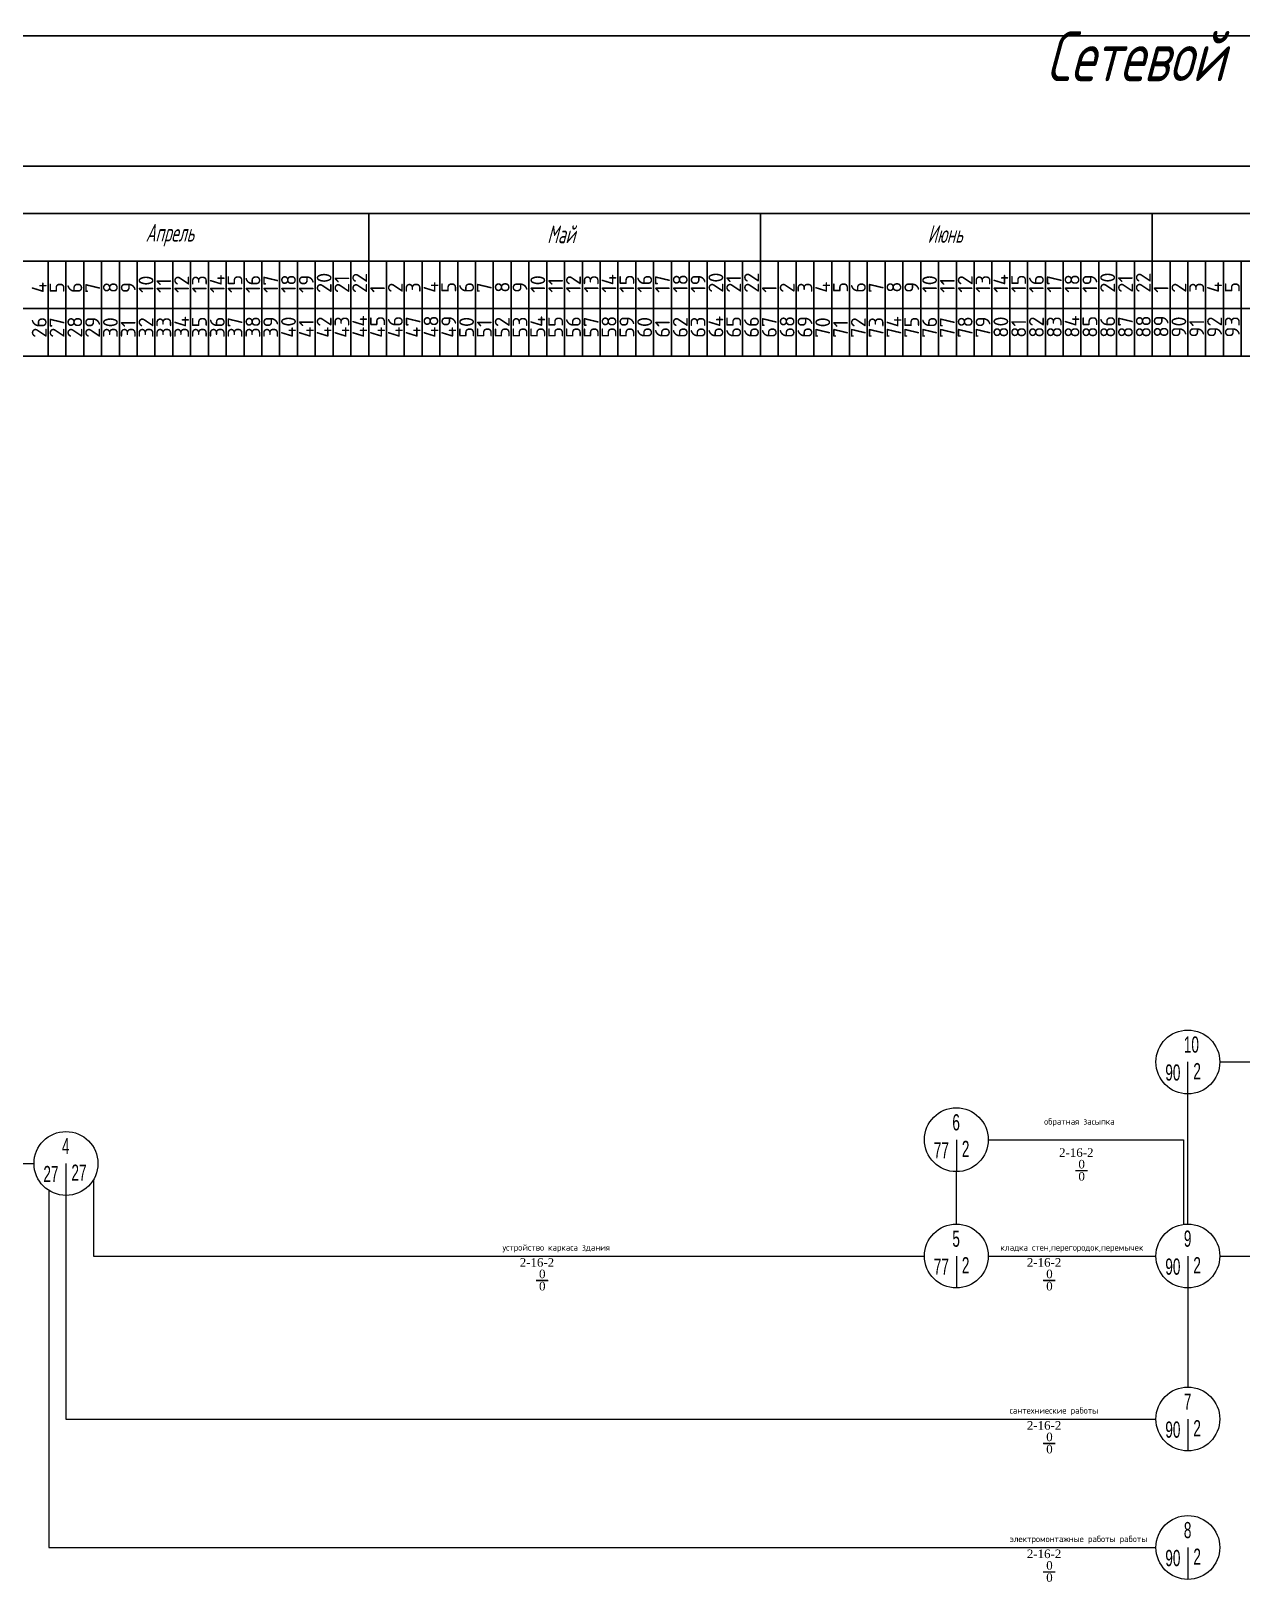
# Model space of a CAD drawing. Header units: millimetres. Extents: x 545956 to 559840, y 1708517 to 1711661.
# Drawn here: x 548183 to 548659, y 1709165 to 1709775 of the extents above; entities that cross this region are included whole.
import ezdxf

# ---------------------------------------------------------------- set-up
doc = ezdxf.new("R2010")
doc.units = ezdxf.units.MM
doc.header["$LTSCALE"] = 5
doc.layers.get('0').update_dxf_attribs({"lineweight": 30})
for name, color, linetype, lineweight in [('02 Тонкая линия', 3, 'Continuous', 25), ('ramochka', 18, 'Continuous', 50), ('text', 161, 'Continuous', 20), ('Тонкая', 250, 'Continuous', 5)]:
    doc.layers.add(name, color=color, linetype=linetype, lineweight=lineweight)
doc.styles.add('5-0.6', font='arial.ttf', dxfattribs={"height": 5})
doc.styles.add('GOST 2.304', font='CS_Gost2304.shx', dxfattribs={"width": 0.75, "oblique": 10})
doc.styles.get("Standard").update_dxf_attribs({"font": 'isocpeur.ttf'})
doc.styles.add('Римский -1.', font='times.ttf')
doc.styles.add('стиль1-3', font='simplex.shx', dxfattribs={"width": 0.7, "oblique": 15, "height": 3})

msp = doc.modelspace()

# ---------------------------------------------------------------- linework, layer by layer
at = {"ltscale": 0.1}
msp.add_line((547919.56, 1709772.91), (549634.88, 1709772.91), dxfattribs=at)
at = {"color": 0, "lineweight": -2}
for centre in [(548637.55, 1709369.5), (548637.55, 1709369.5), (548637.55, 1709369.5), (548546.55, 1709338.92), (548196.55, 1709329.59), (548196.55, 1709329.59), (548196.55, 1709329.59), (548546.55, 1709293.19), (548546.55, 1709293.19), (548546.55, 1709293.19), (548637.55, 1709293.19), (548637.55, 1709293.19), (548637.55, 1709293.19), (548637.55, 1709229.11), (548637.55, 1709229.11), (548637.55, 1709229.11), (548637.55, 1709178.62), (548637.55, 1709178.62), (548637.55, 1709178.62)]:
    msp.add_circle(centre, 12.55, dxfattribs=at)
at = {"layer": 'ramochka', "color": 7, "lineweight": 30}
for p, q in [((547982.26, 1709721.69), (548637.55, 1709721.69)), ((547982.26, 1709721.69), (549498.55, 1709721.69)), ((547982.26, 1709703.03), (548656.18, 1709703.03)), ((547982.26, 1709703.03), (549498.55, 1709703.03)), ((548315.55, 1709647.03), (548315.55, 1709703.03)), ((548315.55, 1709647.03), (548315.55, 1709703.03)), ((548469.55, 1709647.03), (548469.55, 1709703.03)), ((548469.55, 1709647.03), (548469.55, 1709703.03)), ((548623.55, 1709647.03), (548623.55, 1709703.03)), ((548623.55, 1709647.03), (548623.55, 1709703.03)), ((547982.26, 1709684.36), (548637.55, 1709684.36)), ((547982.26, 1709684.36), (549498.55, 1709684.36)), ((548189.55, 1709647.03), (548189.55, 1709684.36)), ((548189.55, 1709647.03), (548189.55, 1709684.36)), ((548196.55, 1709647.03), (548196.55, 1709684.36)), ((548196.55, 1709647.03), (548196.55, 1709684.36)), ((548203.55, 1709647.03), (548203.55, 1709684.36)), ((548203.55, 1709647.03), (548203.55, 1709684.36)), ((548210.55, 1709647.03), (548210.55, 1709684.36)), ((548210.55, 1709647.03), (548210.55, 1709684.36)), ((548217.55, 1709647.03), (548217.55, 1709684.36)), ((548217.55, 1709647.03), (548217.55, 1709684.36)), ((548224.55, 1709647.03), (548224.55, 1709684.36)), ((548224.55, 1709647.03), (548224.55, 1709684.36)), ((548231.55, 1709647.03), (548231.55, 1709684.36)), ((548231.55, 1709647.03), (548231.55, 1709684.36)), ((548238.55, 1709647.03), (548238.55, 1709684.36)), ((548238.55, 1709647.03), (548238.55, 1709684.36)), ((548238.55, 1709647.03), (548238.55, 1709684.36)), ((548238.55, 1709647.03), (548238.55, 1709684.36)), ((548245.55, 1709647.03), (548245.55, 1709684.36)), ((548245.55, 1709647.03), (548245.55, 1709684.36)), ((548252.55, 1709647.03), (548252.55, 1709684.36)), ((548252.55, 1709647.03), (548252.55, 1709684.36)), ((548259.55, 1709647.03), (548259.55, 1709684.36)), ((548259.55, 1709647.03), (548259.55, 1709684.36)), ((548266.55, 1709647.03), (548266.55, 1709684.36)), ((548266.55, 1709647.03), (548266.55, 1709684.36)), ((548273.55, 1709647.03), (548273.55, 1709684.36)), ((548273.55, 1709647.03), (548273.55, 1709684.36)), ((548280.55, 1709647.03), (548280.55, 1709684.36)), ((548280.55, 1709647.03), (548280.55, 1709684.36)), ((548287.55, 1709647.03), (548287.55, 1709684.36)), ((548287.55, 1709647.03), (548287.55, 1709684.36)), ((548294.55, 1709647.03), (548294.55, 1709684.36)), ((548294.55, 1709647.03), (548294.55, 1709684.36)), ((548301.55, 1709647.03), (548301.55, 1709684.36)), ((548301.55, 1709647.03), (548301.55, 1709684.36)), ((548308.55, 1709647.03), (548308.55, 1709684.36)), ((548308.55, 1709647.03), (548308.55, 1709684.36)), ((548315.55, 1709647.03), (548315.55, 1709684.36)), ((548315.55, 1709647.03), (548315.55, 1709684.36)), ((548322.55, 1709647.03), (548322.55, 1709684.36)), ((548322.55, 1709647.03), (548322.55, 1709684.36)), ((548329.55, 1709647.03), (548329.55, 1709684.36)), ((548329.55, 1709647.03), (548329.55, 1709684.36)), ((548336.55, 1709647.03), (548336.55, 1709684.36)), ((548336.55, 1709647.03), (548336.55, 1709684.36)), ((548343.55, 1709647.03), (548343.55, 1709684.36)), ((548343.55, 1709647.03), (548343.55, 1709684.36)), ((548350.55, 1709647.03), (548350.55, 1709684.36)), ((548350.55, 1709647.03), (548350.55, 1709684.36)), ((548357.55, 1709647.03), (548357.55, 1709684.36)), ((548357.55, 1709647.03), (548357.55, 1709684.36)), ((548364.55, 1709647.03), (548364.55, 1709684.36)), ((548364.55, 1709647.03), (548364.55, 1709684.36)), ((548371.55, 1709647.03), (548371.55, 1709684.36)), ((548371.55, 1709647.03), (548371.55, 1709684.36)), ((548378.55, 1709647.03), (548378.55, 1709684.36)), ((548378.55, 1709647.03), (548378.55, 1709684.36)), ((548385.55, 1709647.03), (548385.55, 1709684.36)), ((548385.55, 1709647.03), (548385.55, 1709684.36)), ((548392.55, 1709647.03), (548392.55, 1709684.36)), ((548392.55, 1709647.03), (548392.55, 1709684.36)), ((548392.55, 1709647.03), (548392.55, 1709684.36)), ((548392.55, 1709647.03), (548392.55, 1709684.36)), ((548399.55, 1709647.03), (548399.55, 1709684.36)), ((548399.55, 1709647.03), (548399.55, 1709684.36)), ((548406.55, 1709647.03), (548406.55, 1709684.36)), ((548406.55, 1709647.03), (548406.55, 1709684.36)), ((548413.55, 1709647.03), (548413.55, 1709684.36)), ((548413.55, 1709647.03), (548413.55, 1709684.36)), ((548420.55, 1709647.03), (548420.55, 1709684.36)), ((548420.55, 1709647.03), (548420.55, 1709684.36)), ((548427.55, 1709647.03), (548427.55, 1709684.36)), ((548427.55, 1709647.03), (548427.55, 1709684.36)), ((548434.55, 1709647.03), (548434.55, 1709684.36)), ((548434.55, 1709647.03), (548434.55, 1709684.36)), ((548441.55, 1709647.03), (548441.55, 1709684.36)), ((548441.55, 1709647.03), (548441.55, 1709684.36)), ((548448.55, 1709647.03), (548448.55, 1709684.36)), ((548448.55, 1709647.03), (548448.55, 1709684.36)), ((548455.55, 1709647.03), (548455.55, 1709684.36)), ((548455.55, 1709647.03), (548455.55, 1709684.36)), ((548462.55, 1709647.03), (548462.55, 1709684.36)), ((548462.55, 1709647.03), (548462.55, 1709684.36)), ((548469.55, 1709647.03), (548469.55, 1709684.36)), ((548469.55, 1709647.03), (548469.55, 1709684.36)), ((548476.55, 1709647.03), (548476.55, 1709684.36)), ((548476.55, 1709647.03), (548476.55, 1709684.36)), ((548483.55, 1709647.03), (548483.55, 1709684.36)), ((548483.55, 1709647.03), (548483.55, 1709684.36)), ((548490.55, 1709647.03), (548490.55, 1709684.36)), ((548490.55, 1709647.03), (548490.55, 1709684.36)), ((548497.55, 1709647.03), (548497.55, 1709684.36)), ((548497.55, 1709647.03), (548497.55, 1709684.36)), ((548504.55, 1709647.03), (548504.55, 1709684.36)), ((548504.55, 1709647.03), (548504.55, 1709684.36)), ((548511.55, 1709647.03), (548511.55, 1709684.36)), ((548511.55, 1709647.03), (548511.55, 1709684.36)), ((548518.55, 1709647.03), (548518.55, 1709684.36)), ((548518.55, 1709647.03), (548518.55, 1709684.36)), ((548525.55, 1709647.03), (548525.55, 1709684.36)), ((548525.55, 1709647.03), (548525.55, 1709684.36)), ((548532.55, 1709647.03), (548532.55, 1709684.36)), ((548532.55, 1709647.03), (548532.55, 1709684.36)), ((548539.55, 1709647.03), (548539.55, 1709684.36)), ((548539.55, 1709647.03), (548539.55, 1709684.36)), ((548546.55, 1709647.03), (548546.55, 1709684.36)), ((548546.55, 1709647.03), (548546.55, 1709684.36)), ((548546.55, 1709647.03), (548546.55, 1709684.36)), ((548546.55, 1709647.03), (548546.55, 1709684.36)), ((548553.55, 1709647.03), (548553.55, 1709684.36)), ((548553.55, 1709647.03), (548553.55, 1709684.36)), ((548560.55, 1709647.03), (548560.55, 1709684.36)), ((548560.55, 1709647.03), (548560.55, 1709684.36)), ((548567.55, 1709647.03), (548567.55, 1709684.36)), ((548567.55, 1709647.03), (548567.55, 1709684.36)), ((548574.55, 1709647.03), (548574.55, 1709684.36)), ((548574.55, 1709647.03), (548574.55, 1709684.36)), ((548581.55, 1709647.03), (548581.55, 1709684.36)), ((548581.55, 1709647.03), (548581.55, 1709684.36)), ((548588.55, 1709647.03), (548588.55, 1709684.36)), ((548588.55, 1709647.03), (548588.55, 1709684.36)), ((548595.55, 1709647.03), (548595.55, 1709684.36)), ((548595.55, 1709647.03), (548595.55, 1709684.36)), ((548602.55, 1709647.03), (548602.55, 1709684.36)), ((548602.55, 1709647.03), (548602.55, 1709684.36)), ((548609.55, 1709647.03), (548609.55, 1709684.36)), ((548609.55, 1709647.03), (548609.55, 1709684.36)), ((548616.55, 1709647.03), (548616.55, 1709684.36)), ((548616.55, 1709647.03), (548616.55, 1709684.36)), ((548623.55, 1709647.03), (548623.55, 1709684.36)), ((548623.55, 1709647.03), (548623.55, 1709684.36)), ((548630.55, 1709647.03), (548630.55, 1709684.36)), ((548630.55, 1709647.03), (548630.55, 1709684.36)), ((548637.55, 1709647.03), (548637.55, 1709684.36)), ((548637.55, 1709647.03), (548637.55, 1709684.36)), ((548644.55, 1709647.03), (548644.55, 1709684.36)), ((548651.55, 1709647.03), (548651.55, 1709684.36)), ((548658.55, 1709647.03), (548658.55, 1709684.36)), ((547982.26, 1709665.69), (548637.55, 1709665.69)), ((547982.26, 1709665.69), (549498.55, 1709665.69)), ((548018.41, 1709665.69), (548637.55, 1709665.69)), ((548018.41, 1709665.69), (549498.55, 1709665.69)), ((547982.26, 1709647.03), (548637.55, 1709647.03)), ((547982.26, 1709647.03), (549498.55, 1709647.03))]:
    msp.add_line(p, q, dxfattribs=at)
at = {"layer": 'Тонкая', "linetype": 'ByBlock', "ltscale": 0.2}
for p, q in [((548637.55, 1709305.74), (548637.55, 1709369.5)), ((548637.55, 1709305.74), (548637.55, 1709369.5)), ((548650.1, 1709369.5), (548742.55, 1709369.5)), ((548546.55, 1709338.92), (548546.55, 1709326.37)), ((548559.1, 1709338.92), (548635.87, 1709338.92)), ((548635.87, 1709338.92), (548635.87, 1709305.63)), ((548111.1, 1709329.59), (548184, 1709329.59)), ((548196.55, 1709329.59), (548196.55, 1709317.04)), ((548546.55, 1709305.74), (548546.55, 1709326.37)), ((548189.77, 1709319.03), (548189.77, 1709178.62)), ((548207.34, 1709323.17), (548207.34, 1709293.19)), ((548196.55, 1709317.04), (548196.55, 1709229.11)), ((548207.34, 1709293.19), (548534, 1709293.19)), ((548546.55, 1709293.19), (548546.55, 1709280.64)), ((548559.1, 1709293.19), (548625, 1709293.19)), ((548637.55, 1709293.19), (548637.55, 1709280.64)), ((548650.1, 1709293.19), (548730, 1709293.19)), ((548637.55, 1709280.64), (548637.55, 1709241.66)), ((548196.55, 1709229.11), (548625, 1709229.11)), ((548637.55, 1709229.11), (548637.55, 1709216.56)), ((548189.77, 1709178.62), (548625, 1709178.62)), ((548637.55, 1709178.62), (548637.55, 1709166.06))]:
    msp.add_line(p, q, dxfattribs=at)
at = {"layer": 'Тонкая', "ltscale": 0.2}
for p, q in [((548593.34, 1709326.84), (548598, 1709326.84)), ((548593.41, 1709326.78), (548598.07, 1709326.78)), ((548381.33, 1709283.67), (548385.99, 1709283.67)), ((548381.33, 1709283.67), (548385.99, 1709283.67)), ((548381.4, 1709283.62), (548386.06, 1709283.62)), ((548381.4, 1709283.62), (548386.06, 1709283.62)), ((548580.68, 1709283.67), (548585.34, 1709283.67)), ((548580.68, 1709283.67), (548585.34, 1709283.67)), ((548580.75, 1709283.62), (548585.41, 1709283.62)), ((548580.75, 1709283.62), (548585.41, 1709283.62)), ((548580.68, 1709219.6), (548585.34, 1709219.6)), ((548580.68, 1709219.6), (548585.34, 1709219.6)), ((548580.75, 1709219.55), (548585.41, 1709219.55)), ((548580.75, 1709219.55), (548585.41, 1709219.55)), ((548580.68, 1709169.1), (548585.34, 1709169.1)), ((548580.68, 1709169.1), (548585.34, 1709169.1)), ((548580.75, 1709169.05), (548585.41, 1709169.05)), ((548580.75, 1709169.05), (548585.41, 1709169.05))]:
    msp.add_line(p, q, dxfattribs=at)

# ---------------------------------------------------------------- texts
at = {"color": 0, "lineweight": -2, "style": '5-0.6', "width": 0.6}
for s, height, p in [('10', 6.366, (548635.98, 1709373.16)), ('90', 6.366, (548628.69, 1709362.17)), ('2', 6.37, (548639.71, 1709362.69)), ('6', 6.37, (548544.98, 1709342.58)), ('4', 6.37, (548194.98, 1709333.25)), ('77', 6.366, (548537.69, 1709331.59)), ('2', 6.37, (548548.71, 1709332.12)), ('27', 6.366, (548187.69, 1709322.26)), ('27', 6.366, (548198.71, 1709322.79)), ('5', 6.37, (548544.98, 1709296.85)), ('9', 6.37, (548635.98, 1709296.85)), ('77', 6.366, (548537.69, 1709285.86)), ('2', 6.37, (548548.71, 1709286.39)), ('90', 6.366, (548628.69, 1709285.86)), ('2', 6.37, (548639.71, 1709286.39)), ('7', 6.37, (548635.98, 1709232.78)), ('90', 6.366, (548628.69, 1709221.78)), ('2', 6.37, (548639.71, 1709222.31)), ('8', 6.37, (548635.98, 1709182.28)), ('90', 6.366, (548628.69, 1709171.29)), ('2', 6.37, (548639.71, 1709171.81))]:
    msp.add_text(s, height=height, dxfattribs=at).set_placement(p)
at = {"ltscale": 0.5, "insert": (548581.8, 1709774.66), "char_height": 19.6, "width": 498.0189, "attachment_point": 1, "style": 'стиль1-3'}
msp.add_mtext('Сетевой график строительства здания', dxfattribs=at)
at = {"layer": '02 Тонкая линия', "color": 7, "char_height": 5.8333, "width": 0.0841, "attachment_point": 1, "rotation": 90}
for s, insert in [('{\\fISOCPEUR|b0|i0|c204|p34;10}', (548225.12, 1709671.78)), ('{\\fISOCPEUR|b0|i0|c204|p34;10}', (548225.12, 1709671.78)), ('{\\fISOCPEUR|b0|i0|c204|p34;12}', (548239.12, 1709671.78)), ('{\\fISOCPEUR|b0|i0|c204|p34;12}', (548239.12, 1709671.78)), ('{\\fISOCPEUR|b0|i0|c204|p34;13}', (548246.12, 1709671.78)), ('{\\fISOCPEUR|b0|i0|c204|p34;13}', (548246.12, 1709671.78)), ('{\\fISOCPEUR|b0|i0|c204|p34;14}', (548253.12, 1709671.78)), ('{\\fISOCPEUR|b0|i0|c204|p34;14}', (548253.12, 1709671.78)), ('{\\fISOCPEUR|b0|i0|c204|p34;15}', (548260.12, 1709671.78)), ('{\\fISOCPEUR|b0|i0|c204|p34;15}', (548260.12, 1709671.78)), ('{\\fISOCPEUR|b0|i0|c204|p34;16}', (548267.12, 1709671.78)), ('{\\fISOCPEUR|b0|i0|c204|p34;16}', (548267.12, 1709671.78)), ('{\\fISOCPEUR|b0|i0|c204|p34;17}', (548274.12, 1709671.78)), ('{\\fISOCPEUR|b0|i0|c204|p34;17}', (548274.12, 1709671.78)), ('{\\fISOCPEUR|b0|i0|c204|p34;18}', (548281.12, 1709671.78)), ('{\\fISOCPEUR|b0|i0|c204|p34;18}', (548281.12, 1709671.78)), ('{\\fISOCPEUR|b0|i0|c204|p34;19}', (548288.12, 1709671.78)), ('{\\fISOCPEUR|b0|i0|c204|p34;19}', (548288.12, 1709671.78)), ('{\\fISOCPEUR|b0|i0|c204|p34;20}', (548295.12, 1709671.78)), ('{\\fISOCPEUR|b0|i0|c204|p34;20}', (548295.12, 1709671.78)), ('{\\fISOCPEUR|b0|i0|c204|p34;21}', (548302.12, 1709671.78)), ('{\\fISOCPEUR|b0|i0|c204|p34;21}', (548302.12, 1709671.78)), ('{\\fISOCPEUR|b0|i0|c204|p34;22}', (548309.12, 1709671.78)), ('{\\fISOCPEUR|b0|i0|c204|p34;22}', (548309.12, 1709671.78)), ('{\\fISOCPEUR|b0|i0|c204|p34;10}', (548379.12, 1709671.89)), ('{\\fISOCPEUR|b0|i0|c204|p34;10}', (548379.12, 1709671.89)), ('{\\fISOCPEUR|b0|i0|c204|p34;12}', (548393.12, 1709671.89)), ('{\\fISOCPEUR|b0|i0|c204|p34;12}', (548393.12, 1709671.89)), ('{\\fISOCPEUR|b0|i0|c204|p34;13}', (548400.12, 1709671.89)), ('{\\fISOCPEUR|b0|i0|c204|p34;13}', (548400.12, 1709671.89)), ('{\\fISOCPEUR|b0|i0|c204|p34;14}', (548407.12, 1709671.89)), ('{\\fISOCPEUR|b0|i0|c204|p34;14}', (548407.12, 1709671.89)), ('{\\fISOCPEUR|b0|i0|c204|p34;15}', (548414.12, 1709671.89)), ('{\\fISOCPEUR|b0|i0|c204|p34;15}', (548414.12, 1709671.89)), ('{\\fISOCPEUR|b0|i0|c204|p34;16}', (548421.12, 1709671.89)), ('{\\fISOCPEUR|b0|i0|c204|p34;16}', (548421.12, 1709671.89)), ('{\\fISOCPEUR|b0|i0|c204|p34;17}', (548428.12, 1709671.89)), ('{\\fISOCPEUR|b0|i0|c204|p34;17}', (548428.12, 1709671.89)), ('{\\fISOCPEUR|b0|i0|c204|p34;18}', (548435.12, 1709671.89)), ('{\\fISOCPEUR|b0|i0|c204|p34;18}', (548435.12, 1709671.89)), ('{\\fISOCPEUR|b0|i0|c204|p34;19}', (548442.12, 1709671.89)), ('{\\fISOCPEUR|b0|i0|c204|p34;19}', (548442.12, 1709671.89)), ('{\\fISOCPEUR|b0|i0|c204|p34;20}', (548449.12, 1709671.89)), ('{\\fISOCPEUR|b0|i0|c204|p34;20}', (548449.12, 1709671.89)), ('{\\fISOCPEUR|b0|i0|c204|p34;21}', (548456.12, 1709671.89)), ('{\\fISOCPEUR|b0|i0|c204|p34;21}', (548456.12, 1709671.89)), ('{\\fISOCPEUR|b0|i0|c204|p34;22}', (548463.12, 1709671.89)), ('{\\fISOCPEUR|b0|i0|c204|p34;22}', (548463.12, 1709671.89)), ('{\\fISOCPEUR|b0|i0|c204|p34;10}', (548533.12, 1709671.89)), ('{\\fISOCPEUR|b0|i0|c204|p34;10}', (548533.12, 1709671.89)), ('{\\fISOCPEUR|b0|i0|c204|p34;12}', (548547.12, 1709671.89)), ('{\\fISOCPEUR|b0|i0|c204|p34;12}', (548547.12, 1709671.89)), ('{\\fISOCPEUR|b0|i0|c204|p34;13}', (548554.12, 1709671.89)), ('{\\fISOCPEUR|b0|i0|c204|p34;13}', (548554.12, 1709671.89)), ('{\\fISOCPEUR|b0|i0|c204|p34;14}', (548561.12, 1709671.89)), ('{\\fISOCPEUR|b0|i0|c204|p34;14}', (548561.12, 1709671.89)), ('{\\fISOCPEUR|b0|i0|c204|p34;15}', (548568.12, 1709671.89)), ('{\\fISOCPEUR|b0|i0|c204|p34;15}', (548568.12, 1709671.89)), ('{\\fISOCPEUR|b0|i0|c204|p34;16}', (548575.12, 1709671.89)), ('{\\fISOCPEUR|b0|i0|c204|p34;16}', (548575.12, 1709671.89)), ('{\\fISOCPEUR|b0|i0|c204|p34;17}', (548582.12, 1709671.89)), ('{\\fISOCPEUR|b0|i0|c204|p34;17}', (548582.12, 1709671.89)), ('{\\fISOCPEUR|b0|i0|c204|p34;18}', (548589.12, 1709671.89)), ('{\\fISOCPEUR|b0|i0|c204|p34;18}', (548589.12, 1709671.89)), ('{\\fISOCPEUR|b0|i0|c204|p34;19}', (548596.12, 1709671.89)), ('{\\fISOCPEUR|b0|i0|c204|p34;19}', (548596.12, 1709671.89)), ('{\\fISOCPEUR|b0|i0|c204|p34;20}', (548603.12, 1709671.89)), ('{\\fISOCPEUR|b0|i0|c204|p34;20}', (548603.12, 1709671.89)), ('{\\fISOCPEUR|b0|i0|c204|p34;21}', (548610.12, 1709671.89)), ('{\\fISOCPEUR|b0|i0|c204|p34;21}', (548610.12, 1709671.89)), ('{\\fISOCPEUR|b0|i0|c204|p34;22}', (548617.12, 1709671.89)), ('{\\fISOCPEUR|b0|i0|c204|p34;22}', (548617.12, 1709671.89)), ('{\\fISOCPEUR|b0|i0|c204|p34;4}', (548183.12, 1709671.78)), ('{\\fISOCPEUR|b0|i0|c204|p34;4}', (548183.12, 1709671.78)), ('{\\fISOCPEUR|b0|i0|c204|p34;5}', (548190.12, 1709671.78)), ('{\\fISOCPEUR|b0|i0|c204|p34;5}', (548190.12, 1709671.78)), ('{\\fISOCPEUR|b0|i0|c204|p34;6}', (548197.12, 1709671.78)), ('{\\fISOCPEUR|b0|i0|c204|p34;6}', (548197.12, 1709671.78)), ('{\\fISOCPEUR|b0|i0|c204|p34;7}', (548204.12, 1709671.78)), ('{\\fISOCPEUR|b0|i0|c204|p34;7}', (548204.12, 1709671.78)), ('{\\fISOCPEUR|b0|i0|c204|p34;8}', (548211.12, 1709671.78)), ('{\\fISOCPEUR|b0|i0|c204|p34;8}', (548211.12, 1709671.78)), ('{\\fISOCPEUR|b0|i0|c204|p34;9}', (548218.12, 1709671.78)), ('{\\fISOCPEUR|b0|i0|c204|p34;9}', (548218.12, 1709671.78)), ('{\\fISOCPEUR|b0|i0|c204|p34;11}', (548232.12, 1709671.78)), ('{\\fISOCPEUR|b0|i0|c204|p34;11}', (548232.12, 1709671.78)), ('{\\fISOCPEUR|b0|i0|c204|p34;1}', (548316.12, 1709671.89)), ('{\\fISOCPEUR|b0|i0|c204|p34;1}', (548316.12, 1709671.89)), ('{\\fISOCPEUR|b0|i0|c204|p34;2}', (548323.12, 1709671.89)), ('{\\fISOCPEUR|b0|i0|c204|p34;2}', (548323.12, 1709671.89)), ('{\\fISOCPEUR|b0|i0|c204|p34;3}', (548330.12, 1709671.89)), ('{\\fISOCPEUR|b0|i0|c204|p34;3}', (548330.12, 1709671.89)), ('{\\fISOCPEUR|b0|i0|c204|p34;4}', (548337.12, 1709671.89)), ('{\\fISOCPEUR|b0|i0|c204|p34;4}', (548337.12, 1709671.89)), ('{\\fISOCPEUR|b0|i0|c204|p34;5}', (548344.12, 1709671.89)), ('{\\fISOCPEUR|b0|i0|c204|p34;5}', (548344.12, 1709671.89)), ('{\\fISOCPEUR|b0|i0|c204|p34;6}', (548351.12, 1709671.89)), ('{\\fISOCPEUR|b0|i0|c204|p34;6}', (548351.12, 1709671.89)), ('{\\fISOCPEUR|b0|i0|c204|p34;7}', (548358.12, 1709671.89)), ('{\\fISOCPEUR|b0|i0|c204|p34;7}', (548358.12, 1709671.89)), ('{\\fISOCPEUR|b0|i0|c204|p34;8}', (548365.12, 1709671.89)), ('{\\fISOCPEUR|b0|i0|c204|p34;8}', (548365.12, 1709671.89)), ('{\\fISOCPEUR|b0|i0|c204|p34;9}', (548372.12, 1709671.89)), ('{\\fISOCPEUR|b0|i0|c204|p34;9}', (548372.12, 1709671.89)), ('{\\fISOCPEUR|b0|i0|c204|p34;11}', (548386.12, 1709671.89)), ('{\\fISOCPEUR|b0|i0|c204|p34;11}', (548386.12, 1709671.89)), ('{\\fISOCPEUR|b0|i0|c204|p34;1}', (548470.12, 1709671.89)), ('{\\fISOCPEUR|b0|i0|c204|p34;1}', (548470.12, 1709671.89)), ('{\\fISOCPEUR|b0|i0|c204|p34;2}', (548477.12, 1709671.89)), ('{\\fISOCPEUR|b0|i0|c204|p34;2}', (548477.12, 1709671.89)), ('{\\fISOCPEUR|b0|i0|c204|p34;3}', (548484.12, 1709671.89)), ('{\\fISOCPEUR|b0|i0|c204|p34;3}', (548484.12, 1709671.89)), ('{\\fISOCPEUR|b0|i0|c204|p34;4}', (548491.12, 1709671.89)), ('{\\fISOCPEUR|b0|i0|c204|p34;4}', (548491.12, 1709671.89)), ('{\\fISOCPEUR|b0|i0|c204|p34;5}', (548498.12, 1709671.89)), ('{\\fISOCPEUR|b0|i0|c204|p34;5}', (548498.12, 1709671.89)), ('{\\fISOCPEUR|b0|i0|c204|p34;6}', (548505.12, 1709671.89)), ('{\\fISOCPEUR|b0|i0|c204|p34;6}', (548505.12, 1709671.89)), ('{\\fISOCPEUR|b0|i0|c204|p34;7}', (548512.12, 1709671.89)), ('{\\fISOCPEUR|b0|i0|c204|p34;7}', (548512.12, 1709671.89)), ('{\\fISOCPEUR|b0|i0|c204|p34;8}', (548519.12, 1709671.89)), ('{\\fISOCPEUR|b0|i0|c204|p34;8}', (548519.12, 1709671.89)), ('{\\fISOCPEUR|b0|i0|c204|p34;9}', (548526.12, 1709671.89)), ('{\\fISOCPEUR|b0|i0|c204|p34;9}', (548526.12, 1709671.89)), ('{\\fISOCPEUR|b0|i0|c204|p34;11}', (548540.12, 1709671.89)), ('{\\fISOCPEUR|b0|i0|c204|p34;11}', (548540.12, 1709671.89)), ('{\\fISOCPEUR|b0|i0|c204|p34;1}', (548624.12, 1709671.89)), ('{\\fISOCPEUR|b0|i0|c204|p34;1}', (548624.12, 1709671.89)), ('{\\fISOCPEUR|b0|i0|c204|p34;2}', (548631.12, 1709671.89)), ('{\\fISOCPEUR|b0|i0|c204|p34;2}', (548631.12, 1709671.89)), ('{\\fISOCPEUR|b0|i0|c204|p34;3}', (548638.12, 1709671.89)), ('{\\fISOCPEUR|b0|i0|c204|p34;4}', (548645.12, 1709671.89)), ('{\\fISOCPEUR|b0|i0|c204|p34;5}', (548652.12, 1709671.89)), ('{\\fISOCPEUR|b0|i0|c204|p34;26}', (548183.12, 1709654.19)), ('{\\fISOCPEUR|b0|i0|c204|p34;26}', (548183.12, 1709654.19)), ('{\\fISOCPEUR|b0|i0|c204|p34;27}', (548190.12, 1709654.19)), ('{\\fISOCPEUR|b0|i0|c204|p34;27}', (548190.12, 1709654.19)), ('{\\fISOCPEUR|b0|i0|c204|p34;28}', (548197.12, 1709654.19)), ('{\\fISOCPEUR|b0|i0|c204|p34;28}', (548197.12, 1709654.19)), ('{\\fISOCPEUR|b0|i0|c204|p34;29}', (548204.12, 1709654.19)), ('{\\fISOCPEUR|b0|i0|c204|p34;29}', (548204.12, 1709654.19)), ('{\\fISOCPEUR|b0|i0|c204|p34;30}', (548211.12, 1709654.19)), ('{\\fISOCPEUR|b0|i0|c204|p34;30}', (548211.12, 1709654.19)), ('{\\fISOCPEUR|b0|i0|c204|p34;31}', (548218.12, 1709654.19)), ('{\\fISOCPEUR|b0|i0|c204|p34;31}', (548218.12, 1709654.19)), ('{\\fISOCPEUR|b0|i0|c204|p34;32}', (548225.12, 1709654.19)), ('{\\fISOCPEUR|b0|i0|c204|p34;32}', (548225.12, 1709654.19)), ('{\\fISOCPEUR|b0|i0|c204|p34;33}', (548232.12, 1709654.19)), ('{\\fISOCPEUR|b0|i0|c204|p34;33}', (548232.12, 1709654.19)), ('{\\fISOCPEUR|b0|i0|c204|p34;34}', (548239.12, 1709654.19)), ('{\\fISOCPEUR|b0|i0|c204|p34;34}', (548239.12, 1709654.19)), ('{\\fISOCPEUR|b0|i0|c204|p34;35}', (548246.12, 1709654.19)), ('{\\fISOCPEUR|b0|i0|c204|p34;35}', (548246.12, 1709654.19)), ('{\\fISOCPEUR|b0|i0|c204|p34;36}', (548253.12, 1709654.19)), ('{\\fISOCPEUR|b0|i0|c204|p34;36}', (548253.12, 1709654.19)), ('{\\fISOCPEUR|b0|i0|c204|p34;37}', (548260.12, 1709654.19)), ('{\\fISOCPEUR|b0|i0|c204|p34;37}', (548260.12, 1709654.19)), ('{\\fISOCPEUR|b0|i0|c204|p34;38}', (548267.12, 1709654.19)), ('{\\fISOCPEUR|b0|i0|c204|p34;38}', (548267.12, 1709654.19)), ('{\\fISOCPEUR|b0|i0|c204|p34;39}', (548274.12, 1709654.19)), ('{\\fISOCPEUR|b0|i0|c204|p34;39}', (548274.12, 1709654.19)), ('{\\fISOCPEUR|b0|i0|c204|p34;40}', (548281.12, 1709654.19)), ('{\\fISOCPEUR|b0|i0|c204|p34;40}', (548281.12, 1709654.19)), ('{\\fISOCPEUR|b0|i0|c204|p34;41}', (548288.12, 1709654.19)), ('{\\fISOCPEUR|b0|i0|c204|p34;41}', (548288.12, 1709654.19)), ('{\\fISOCPEUR|b0|i0|c204|p34;42}', (548295.12, 1709654.19)), ('{\\fISOCPEUR|b0|i0|c204|p34;42}', (548295.12, 1709654.19)), ('{\\fISOCPEUR|b0|i0|c204|p34;43}', (548302.12, 1709654.19)), ('{\\fISOCPEUR|b0|i0|c204|p34;43}', (548302.12, 1709654.19)), ('{\\fISOCPEUR|b0|i0|c204|p34;44}', (548309.12, 1709654.19)), ('{\\fISOCPEUR|b0|i0|c204|p34;44}', (548309.12, 1709654.19)), ('{\\fISOCPEUR|b0|i0|c204|p34;45}', (548316.12, 1709654.19)), ('{\\fISOCPEUR|b0|i0|c204|p34;45}', (548316.12, 1709654.19)), ('{\\fISOCPEUR|b0|i0|c204|p34;46}', (548323.12, 1709654.19)), ('{\\fISOCPEUR|b0|i0|c204|p34;46}', (548323.12, 1709654.19)), ('{\\fISOCPEUR|b0|i0|c204|p34;47}', (548330.12, 1709654.19)), ('{\\fISOCPEUR|b0|i0|c204|p34;47}', (548330.12, 1709654.19)), ('{\\fISOCPEUR|b0|i0|c204|p34;48}', (548337.12, 1709654.19)), ('{\\fISOCPEUR|b0|i0|c204|p34;48}', (548337.12, 1709654.19)), ('{\\fISOCPEUR|b0|i0|c204|p34;49}', (548344.12, 1709654.19)), ('{\\fISOCPEUR|b0|i0|c204|p34;49}', (548344.12, 1709654.19)), ('{\\fISOCPEUR|b0|i0|c204|p34;50}', (548351.12, 1709654.19)), ('{\\fISOCPEUR|b0|i0|c204|p34;50}', (548351.12, 1709654.19)), ('{\\fISOCPEUR|b0|i0|c204|p34;51}', (548358.12, 1709654.19)), ('{\\fISOCPEUR|b0|i0|c204|p34;51}', (548358.12, 1709654.19)), ('{\\fISOCPEUR|b0|i0|c204|p34;52}', (548365.12, 1709654.19)), ('{\\fISOCPEUR|b0|i0|c204|p34;52}', (548365.12, 1709654.19)), ('{\\fISOCPEUR|b0|i0|c204|p34;53}', (548372.12, 1709654.19)), ('{\\fISOCPEUR|b0|i0|c204|p34;53}', (548372.12, 1709654.19)), ('{\\fISOCPEUR|b0|i0|c204|p34;54}', (548379.12, 1709654.19)), ('{\\fISOCPEUR|b0|i0|c204|p34;54}', (548379.12, 1709654.19)), ('{\\fISOCPEUR|b0|i0|c204|p34;55}', (548386.12, 1709654.19)), ('{\\fISOCPEUR|b0|i0|c204|p34;55}', (548386.12, 1709654.19)), ('{\\fISOCPEUR|b0|i0|c204|p34;56}', (548393.12, 1709654.19)), ('{\\fISOCPEUR|b0|i0|c204|p34;56}', (548393.12, 1709654.19)), ('{\\fISOCPEUR|b0|i0|c204|p34;57}', (548400.12, 1709654.19)), ('{\\fISOCPEUR|b0|i0|c204|p34;57}', (548400.12, 1709654.19)), ('{\\fISOCPEUR|b0|i0|c204|p34;58}', (548407.12, 1709654.19)), ('{\\fISOCPEUR|b0|i0|c204|p34;58}', (548407.12, 1709654.19)), ('{\\fISOCPEUR|b0|i0|c204|p34;59}', (548414.12, 1709654.19)), ('{\\fISOCPEUR|b0|i0|c204|p34;59}', (548414.12, 1709654.19)), ('{\\fISOCPEUR|b0|i0|c204|p34;60}', (548421.12, 1709654.19)), ('{\\fISOCPEUR|b0|i0|c204|p34;60}', (548421.12, 1709654.19)), ('{\\fISOCPEUR|b0|i0|c204|p34;61}', (548428.12, 1709654.19)), ('{\\fISOCPEUR|b0|i0|c204|p34;61}', (548428.12, 1709654.19)), ('{\\fISOCPEUR|b0|i0|c204|p34;62}', (548435.12, 1709654.19)), ('{\\fISOCPEUR|b0|i0|c204|p34;62}', (548435.12, 1709654.19)), ('{\\fISOCPEUR|b0|i0|c204|p34;63}', (548442.12, 1709654.19)), ('{\\fISOCPEUR|b0|i0|c204|p34;63}', (548442.12, 1709654.19)), ('{\\fISOCPEUR|b0|i0|c204|p34;64}', (548449.12, 1709654.19)), ('{\\fISOCPEUR|b0|i0|c204|p34;64}', (548449.12, 1709654.19)), ('{\\fISOCPEUR|b0|i0|c204|p34;65}', (548456.12, 1709654.19)), ('{\\fISOCPEUR|b0|i0|c204|p34;65}', (548456.12, 1709654.19)), ('{\\fISOCPEUR|b0|i0|c204|p34;66}', (548463.12, 1709654.19)), ('{\\fISOCPEUR|b0|i0|c204|p34;66}', (548463.12, 1709654.19)), ('{\\fISOCPEUR|b0|i0|c204|p34;67}', (548470.12, 1709654.19)), ('{\\fISOCPEUR|b0|i0|c204|p34;67}', (548470.12, 1709654.19)), ('{\\fISOCPEUR|b0|i0|c204|p34;68}', (548477.12, 1709654.19)), ('{\\fISOCPEUR|b0|i0|c204|p34;68}', (548477.12, 1709654.19)), ('{\\fISOCPEUR|b0|i0|c204|p34;69}', (548484.12, 1709654.19)), ('{\\fISOCPEUR|b0|i0|c204|p34;69}', (548484.12, 1709654.19)), ('{\\fISOCPEUR|b0|i0|c204|p34;70}', (548491.12, 1709654.19)), ('{\\fISOCPEUR|b0|i0|c204|p34;70}', (548491.12, 1709654.19)), ('{\\fISOCPEUR|b0|i0|c204|p34;71}', (548498.12, 1709654.19)), ('{\\fISOCPEUR|b0|i0|c204|p34;71}', (548498.12, 1709654.19)), ('{\\fISOCPEUR|b0|i0|c204|p34;72}', (548505.12, 1709654.19)), ('{\\fISOCPEUR|b0|i0|c204|p34;72}', (548505.12, 1709654.19)), ('{\\fISOCPEUR|b0|i0|c204|p34;73}', (548512.12, 1709654.19)), ('{\\fISOCPEUR|b0|i0|c204|p34;73}', (548512.12, 1709654.19)), ('{\\fISOCPEUR|b0|i0|c204|p34;74}', (548519.12, 1709654.19)), ('{\\fISOCPEUR|b0|i0|c204|p34;74}', (548519.12, 1709654.19)), ('{\\fISOCPEUR|b0|i0|c204|p34;75}', (548526.12, 1709654.19)), ('{\\fISOCPEUR|b0|i0|c204|p34;75}', (548526.12, 1709654.19)), ('{\\fISOCPEUR|b0|i0|c204|p34;76}', (548533.12, 1709654.19)), ('{\\fISOCPEUR|b0|i0|c204|p34;76}', (548533.12, 1709654.19)), ('{\\fISOCPEUR|b0|i0|c204|p34;77}', (548540.12, 1709654.19)), ('{\\fISOCPEUR|b0|i0|c204|p34;77}', (548540.12, 1709654.19)), ('{\\fISOCPEUR|b0|i0|c204|p34;78}', (548547.12, 1709654.19)), ('{\\fISOCPEUR|b0|i0|c204|p34;78}', (548547.12, 1709654.19)), ('{\\fISOCPEUR|b0|i0|c204|p34;79}', (548554.12, 1709654.19)), ('{\\fISOCPEUR|b0|i0|c204|p34;79}', (548554.12, 1709654.19)), ('{\\fISOCPEUR|b0|i0|c204|p34;80}', (548561.12, 1709654.19)), ('{\\fISOCPEUR|b0|i0|c204|p34;80}', (548561.12, 1709654.19)), ('{\\fISOCPEUR|b0|i0|c204|p34;81}', (548568.12, 1709654.19)), ('{\\fISOCPEUR|b0|i0|c204|p34;81}', (548568.12, 1709654.19)), ('{\\fISOCPEUR|b0|i0|c204|p34;82}', (548575.12, 1709654.19)), ('{\\fISOCPEUR|b0|i0|c204|p34;82}', (548575.12, 1709654.19)), ('{\\fISOCPEUR|b0|i0|c204|p34;83}', (548582.12, 1709654.19)), ('{\\fISOCPEUR|b0|i0|c204|p34;83}', (548582.12, 1709654.19)), ('{\\fISOCPEUR|b0|i0|c204|p34;84}', (548589.12, 1709654.19)), ('{\\fISOCPEUR|b0|i0|c204|p34;84}', (548589.12, 1709654.19)), ('{\\fISOCPEUR|b0|i0|c204|p34;85}', (548596.12, 1709654.19)), ('{\\fISOCPEUR|b0|i0|c204|p34;85}', (548596.12, 1709654.19)), ('{\\fISOCPEUR|b0|i0|c204|p34;86}', (548603.12, 1709654.19)), ('{\\fISOCPEUR|b0|i0|c204|p34;86}', (548603.12, 1709654.19)), ('{\\fISOCPEUR|b0|i0|c204|p34;87}', (548610.12, 1709654.19)), ('{\\fISOCPEUR|b0|i0|c204|p34;87}', (548610.12, 1709654.19)), ('{\\fISOCPEUR|b0|i0|c204|p34;88}', (548617.12, 1709654.19)), ('{\\fISOCPEUR|b0|i0|c204|p34;88}', (548617.12, 1709654.19)), ('{\\fISOCPEUR|b0|i0|c204|p34;89}', (548624.12, 1709654.3)), ('{\\fISOCPEUR|b0|i0|c204|p34;89}', (548624.12, 1709654.3)), ('{\\fISOCPEUR|b0|i0|c204|p34;90}', (548631.12, 1709654.3)), ('{\\fISOCPEUR|b0|i0|c204|p34;90}', (548631.12, 1709654.3)), ('{\\fISOCPEUR|b0|i0|c204|p34;91}', (548638.12, 1709654.3)), ('{\\fISOCPEUR|b0|i0|c204|p34;92}', (548645.12, 1709654.3)), ('{\\fISOCPEUR|b0|i0|c204|p34;93}', (548652.12, 1709654.3))]:
    msp.add_mtext(s, dxfattribs=dict(at, insert=insert))
at = {"layer": 'text', "color": 7, "ltscale": 0.5, "char_height": 7, "width": 77, "attachment_point": 5, "style": 'GOST 2.304'}
for s, insert in [('{\\Q15;Апрель}', (548237.4, 1709694.56)), ('{\\Q15;Апрель}', (548237.4, 1709694.56)), ('{\\Q15;Май}', (548391.2, 1709694.87)), ('{\\Q15;Май}', (548391.2, 1709694.87)), ('{\\Q15;Июнь}', (548542.13, 1709695.01)), ('{\\Q15;Июнь}', (548542.13, 1709695.01))]:
    msp.add_mtext(s, dxfattribs=dict(at, insert=insert))
at = {"layer": 'Тонкая', "lineweight": -2, "style": 'Римский -1.'}
for s, p in [('2-16-2', (548586.93, 1709332.19)), ('0', (548594.54, 1709327.63)), ('0', (548594.54, 1709322.84)), ('2-16-2', (548374.93, 1709289.03)), ('2-16-2', (548374.93, 1709289.03)), ('0', (548382.53, 1709284.47)), ('0', (548382.53, 1709284.47)), ('2-16-2', (548574.27, 1709289.03)), ('2-16-2', (548574.27, 1709289.03)), ('0', (548581.88, 1709284.47)), ('0', (548581.88, 1709284.47)), ('0', (548382.53, 1709279.68)), ('0', (548382.53, 1709279.68)), ('0', (548581.88, 1709279.68)), ('0', (548581.88, 1709279.68)), ('2-16-2', (548574.27, 1709224.95)), ('2-16-2', (548574.27, 1709224.95)), ('0', (548581.88, 1709220.4)), ('0', (548581.88, 1709220.4)), ('0', (548581.88, 1709215.61)), ('0', (548581.88, 1709215.61)), ('2-16-2', (548574.27, 1709174.45)), ('2-16-2', (548574.27, 1709174.45)), ('0', (548581.88, 1709169.9)), ('0', (548581.88, 1709169.9)), ('0', (548581.88, 1709165.11)), ('0', (548581.88, 1709165.11))]:
    msp.add_text(s, height=3.36, dxfattribs=at).set_placement(p)
at = {"layer": 'Тонкая', "linetype": 'ByBlock', "ltscale": 0.2, "char_height": 2.5, "attachment_point": 1}
for s, width, insert in [('{\\C0;обратная засыпка}', 53.9889, (548581.07, 1709347.34)), ('{\\C0;устройство каркаса здания}', 53.9889, (548368.15, 1709297.82)), ('{\\C0;кладка стен,перегородок,перемычек}', 61.3938, (548563.88, 1709297.82)), ('{\\C0;сантехниеские работы}', 53.9889, (548567.49, 1709233.75)), ('{\\C0;электромонтажные работы работы}', 62.677, (548567.49, 1709183.25))]:
    msp.add_mtext_dynamic_manual_height_columns(s, width=width, gutter_width=12.5, heights=[0], dxfattribs=dict(at, insert=insert))

doc.saveas('drawing.dxf')
